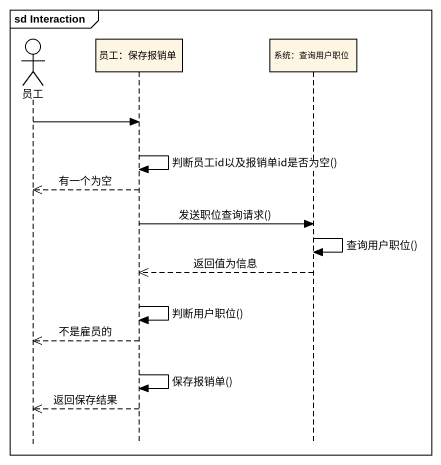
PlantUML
@startuml
mainframe sd Interaction
hide footbox
actor 员工
participant "员工：保存报销单" as 员工_保存报销单
participant "系统：查询用户职位" as 系统_查询用户职位

员工 -> 员工_保存报销单
员工_保存报销单 -> 员工_保存报销单 : 判断员工id以及报销单id是否为空()
员工_保存报销单 -->> 员工 : 有一个为空
员工_保存报销单 -> 系统_查询用户职位 : 发送职位查询请求()
系统_查询用户职位 -> 系统_查询用户职位 : 查询用户职位()
系统_查询用户职位 -->> 员工_保存报销单 : 返回值为信息
员工_保存报销单 -> 员工_保存报销单 : 判断用户职位()
员工_保存报销单 -->> 员工 : 不是雇员的
员工_保存报销单 -> 员工_保存报销单 : 保存报销单()
员工_保存报销单 -->> 员工 : 返回保存结果
@enduml
